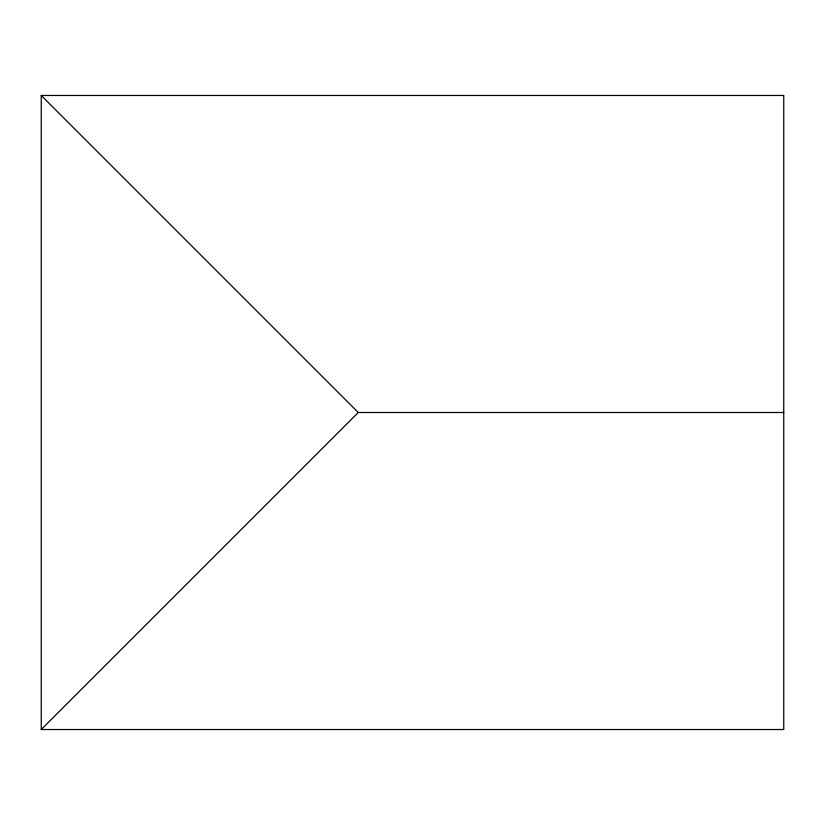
<?xml version="1.0" encoding="UTF-8"?>
<svg xmlns="http://www.w3.org/2000/svg" width="825" height="825" viewBox="0 0 825 825"><rect width="100%" height="100%" fill="white"/><g stroke="black" fill="none" stroke-linecap="round" stroke-linejoin="round"><path stroke-width="1.24" d="M41.25 729.527L783.75 729.527L783.75 95.473L41.25 95.473L41.25 729.527L358.277 412.5L783.75 412.5M41.25 95.473L358.277 412.5"/></g></svg>
